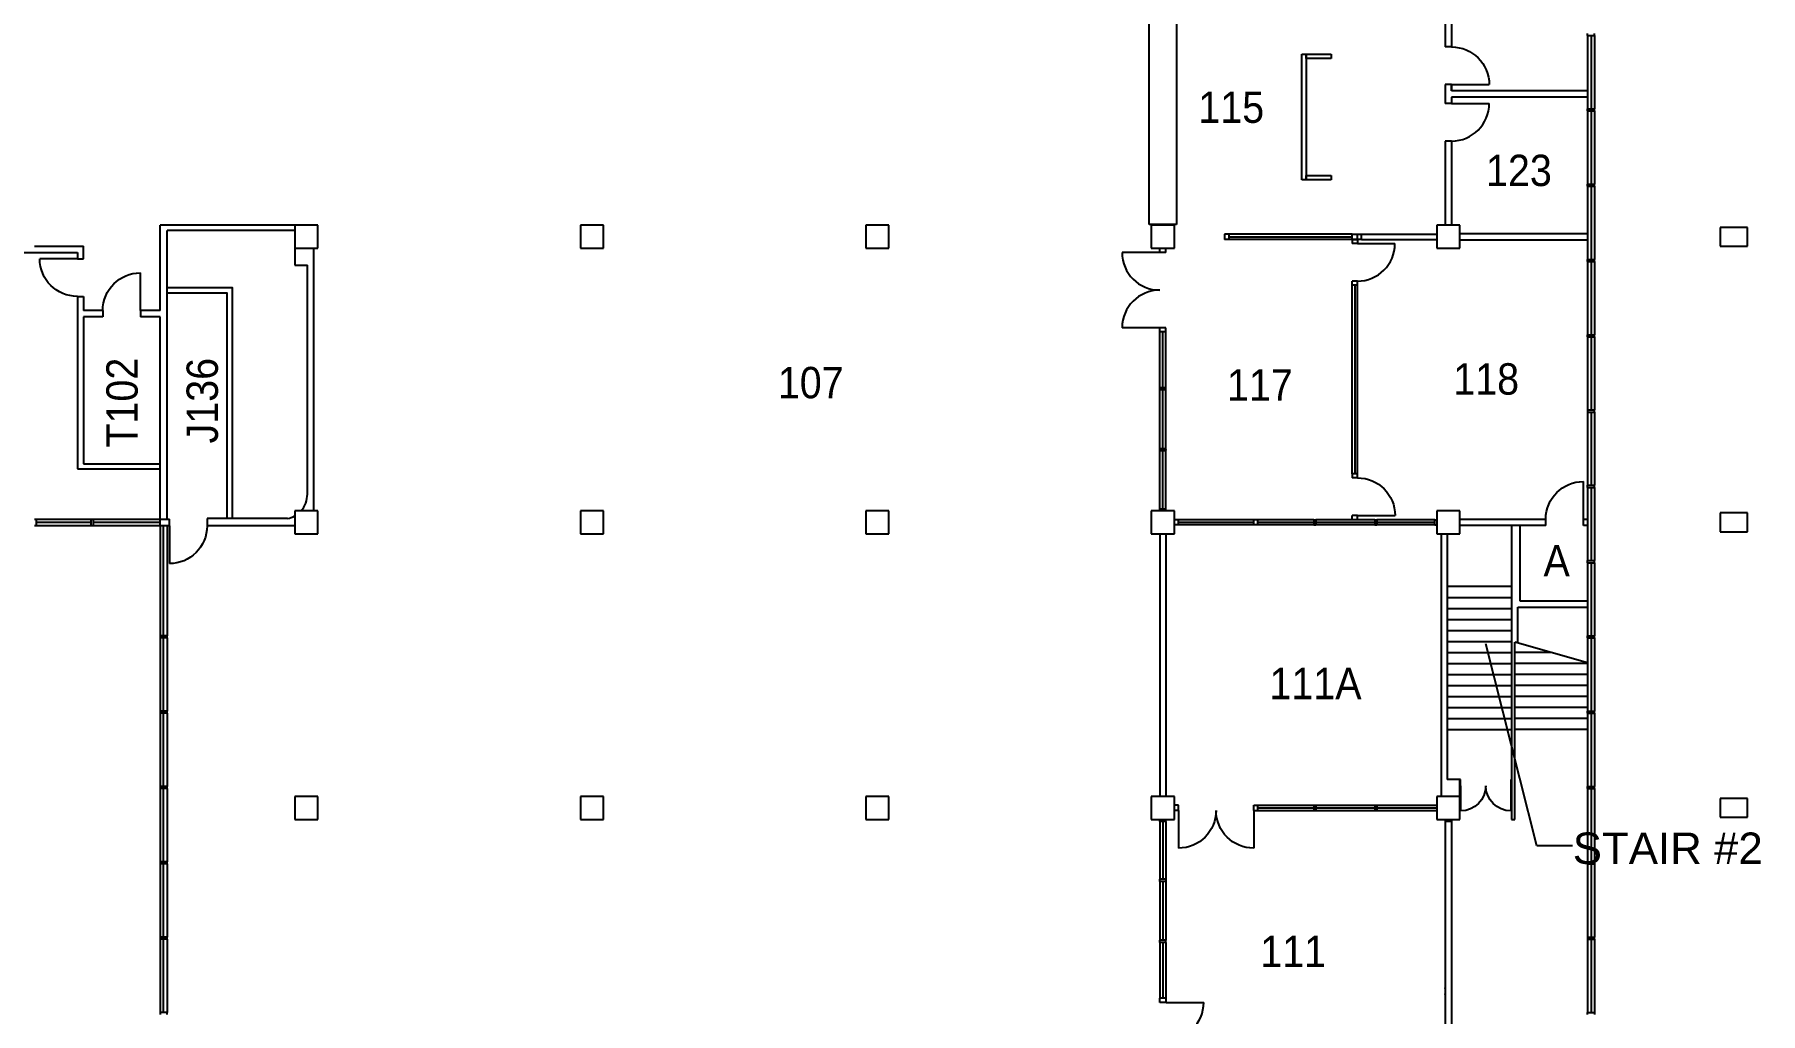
# Model space of a CAD drawing. Header units: inches. Extents: x 12 to 4361, y 16 to 3418.
# Drawn here: x 2710 to 4361, y 1636 to 2572 of the extents above; entities that cross this region are included whole.
import ezdxf
from ezdxf.enums import TextEntityAlignment as Align

# ---------------------------------------------------------------- set-up
doc = ezdxf.new("R2010")
doc.units = ezdxf.units.IN
doc.header["$MEASUREMENT"] = 0
for name, color, linetype in [('A-DOOR', 4, 'Continuous'), ('A-FLOOR-TEXT', 7, 'Continuous'), ('A-FLOR-FURN', 3, 'Continuous'), ('A-FLOR-HRAL', 4, 'Continuous'), ('A-FLOR-STRS', 4, 'Continuous'), ('A-GLAZ', 3, 'Continuous'), ('A-WALL', 5, 'Continuous'), ('A-WALL-JAMB', 6, 'Continuous'), ('S-COLS', 6, 'Continuous')]:
    doc.layers.add(name, color=color, linetype=linetype)
doc.styles.get("Standard").update_dxf_attribs({"font": 'arial.ttf'})

# ---------------------------------------------------------------- blocks, each defined once
blk = doc.blocks.new('1')
at = {"layer": 'A-DOOR'}
blk.add_line((475.8, 2912.9), (475.8, 2948.9), dxfattribs=at)
blk.add_arc((475.8, 2912.9), 36, 0, 90, dxfattribs=at)
blk = doc.blocks.new('2')
at = {"layer": 'A-DOOR'}
for p, q in [((475.8, 3018.1), (475.8, 3054.1)), ((547.8, 3018.1), (547.8, 3054.1))]:
    blk.add_line(p, q, dxfattribs=at)
for centre, start, end in [((475.8, 3018.1), 0, 90), ((547.8, 3018.1), 90, 180)]:
    blk.add_arc(centre, 36, start, end, dxfattribs=at)

msp = doc.modelspace()

# ---------------------------------------------------------------- linework, layer by layer
at = {"layer": 'A-DOOR'}
msp.add_line((3975, 2372.6), (4011, 2372.6), dxfattribs=at)
msp.add_arc((3975, 2372.6), 36, 270, 360, dxfattribs=at)
at = {"layer": 'A-FLOOR-TEXT'}
for p, q in [((4146.5, 1796.6), (4097.9, 1989.7)), ((4180.6, 1796.6), (4146.5, 1796.6))]:
    msp.add_line(p, q, dxfattribs=at)
at = {"layer": 'A-FLOR-FURN'}
for p, q in [((3776, 2390.8), (3776, 2640.8)), ((3802, 2640.8), (3802, 2390.8)), ((3922, 2433.5), (3922, 2553.5)), ((3922, 2553.5), (3926, 2553.5)), ((3926, 2553.5), (3926, 2433.5)), ((3926, 2549.5), (3926, 2553.5)), ((3926, 2553.5), (3950, 2553.5)), ((3950, 2549.5), (3926, 2549.5)), ((3950, 2553.5), (3950, 2549.5)), ((3926, 2433.5), (3922, 2433.5)), ((3926, 2433.5), (3926, 2437.5)), ((3926, 2437.5), (3950, 2437.5)), ((3950, 2433.5), (3926, 2433.5)), ((3950, 2437.5), (3950, 2433.5)), ((3802, 2390.8), (3776, 2390.8))]:
    msp.add_line(p, q, dxfattribs=at)
at = {"layer": 'A-FLOR-HRAL'}
for p, q in [((4195.2, 1779.4), (4195.2, 1781.4)), ((4201.9, 1781.4), (4201.9, 1779.4))]:
    msp.add_line(p, q, dxfattribs=at)
at = {"layer": 'A-FLOR-STRS'}
for p, q in [((4061, 2045), (4122.5, 2045)), ((4061, 2034), (4122.5, 2034)), ((4061, 2034), (4122.5, 2034)), ((4061, 2023.5), (4122.5, 2023.5)), ((4061, 2023.5), (4122.5, 2023.5)), ((4061, 2013), (4122.5, 2013)), ((4061, 2013), (4122.5, 2013)), ((4061, 2002.5), (4122.5, 2002.5)), ((4061, 2002.5), (4122.5, 2002.5)), ((4061, 1992), (4122.5, 1992)), ((4061, 1992), (4122.5, 1992)), ((4061, 1981.5), (4122.5, 1981.5)), ((4061, 1981.5), (4122.5, 1981.5)), ((4195.2, 1971.8), (4125.5, 1991.4)), ((4160.4, 1981.5), (4125.5, 1981.5)), ((4061, 1971), (4122.5, 1971)), ((4061, 1971), (4122.5, 1971)), ((4195.2, 1971), (4125.5, 1971)), ((4061, 1960.5), (4122.5, 1960.5)), ((4061, 1960.5), (4122.5, 1960.5)), ((4061, 1950), (4122.5, 1950)), ((4061, 1950), (4122.5, 1950)), ((4195.2, 1960.5), (4125.5, 1960.5)), ((4195.2, 1950), (4125.5, 1950)), ((4061, 1939.5), (4122.5, 1939.5)), ((4061, 1939.5), (4122.5, 1939.5)), ((4195.2, 1939.5), (4125.5, 1939.5)), ((4061, 1929), (4122.5, 1929)), ((4061, 1929), (4122.5, 1929)), ((4061, 1918.5), (4122.5, 1918.5)), ((4061, 1918.5), (4122.5, 1918.5)), ((4195.2, 1929), (4125.5, 1929)), ((4195.2, 1918.5), (4125.5, 1918.5)), ((4061, 1908), (4122.5, 1908)), ((4061, 1908), (4122.5, 1908)), ((4195.2, 1908), (4125.5, 1908))]:
    msp.add_line(p, q, dxfattribs=at)
at = {"layer": 'A-GLAZ'}
for p, q in [((4195.2, 2571.4), (4195.2, 2501.4)), ((4195.2, 2571.4), (4195.2, 2501.4)), ((4198.5, 2571.4), (4198.5, 2501.4)), ((4198.5, 2571.4), (4198.5, 2501.4)), ((4201.9, 2571.4), (4201.9, 2501.4)), ((4201.9, 2571.4), (4201.9, 2501.4)), ((4195.2, 2499.4), (4195.2, 2429.4)), ((4195.2, 2499.4), (4195.2, 2429.4)), ((4198.5, 2499.4), (4198.5, 2429.4)), ((4198.5, 2499.4), (4198.5, 2429.4)), ((4201.9, 2499.4), (4201.9, 2429.4)), ((4201.9, 2499.4), (4201.9, 2429.4)), ((4195.2, 2427.4), (4195.2, 2357.4)), ((4195.2, 2427.4), (4195.2, 2357.4)), ((4198.5, 2427.4), (4198.5, 2357.4)), ((4198.5, 2427.4), (4198.5, 2357.4)), ((4201.9, 2427.4), (4201.9, 2357.4)), ((4201.9, 2427.4), (4201.9, 2357.4)), ((3970, 2381.5), (3852, 2381.5)), ((3852, 2379), (3970, 2379)), ((3970, 2376.5), (3852, 2376.5)), ((4195.2, 2355.4), (4195.2, 2285.4)), ((4195.2, 2355.4), (4195.2, 2285.4)), ((4198.5, 2355.4), (4198.5, 2285.4)), ((4198.5, 2355.4), (4198.5, 2285.4)), ((4201.9, 2355.4), (4201.9, 2285.4)), ((4201.9, 2355.4), (4201.9, 2285.4)), ((3970, 2152.5), (3970, 2332.8)), ((3972.5, 2332.8), (3972.5, 2152.5)), ((3975, 2152.5), (3975, 2332.8)), ((3786, 2234.7), (3786, 2288)), ((3789, 2234.7), (3789, 2288)), ((3792, 2234.7), (3792, 2288)), ((4195.2, 2283.4), (4195.2, 2213.4)), ((4195.2, 2283.4), (4195.2, 2213.4)), ((4198.5, 2283.4), (4198.5, 2213.4)), ((4198.5, 2283.4), (4198.5, 2213.4)), ((4201.9, 2283.4), (4201.9, 2213.4)), ((4201.9, 2283.4), (4201.9, 2213.4)), ((3786, 2176.4), (3786, 2232.7)), ((3789, 2176.4), (3789, 2232.7)), ((3792, 2176.4), (3792, 2232.7)), ((4195.2, 2211.4), (4195.2, 2141.4)), ((4195.2, 2211.4), (4195.2, 2141.4)), ((4198.5, 2211.4), (4198.5, 2141.4)), ((4198.5, 2211.4), (4198.5, 2141.4)), ((4201.9, 2211.4), (4201.9, 2141.4)), ((4201.9, 2211.4), (4201.9, 2141.4)), ((3786, 2119), (3786, 2174.4)), ((3789, 2119), (3789, 2174.4)), ((3792, 2119), (3792, 2174.4)), ((4195.2, 2139.4), (4195.2, 2069.4)), ((4195.2, 2139.4), (4195.2, 2069.4)), ((4198.5, 2139.4), (4198.5, 2069.4)), ((4198.5, 2139.4), (4198.5, 2069.4)), ((4201.9, 2139.4), (4201.9, 2069.4)), ((4201.9, 2139.4), (4201.9, 2069.4)), ((2712, 2109), (2764.3, 2109)), ((2712, 2106), (2764.3, 2106)), ((2712, 2106), (2764.3, 2106)), ((2712, 2106), (2764.3, 2106)), ((2712, 2106), (2764.3, 2106)), ((2712, 2103), (2764.3, 2103)), ((2766.3, 2109), (2830.2, 2109)), ((2766.3, 2106), (2830.2, 2106)), ((2766.3, 2106), (2830.2, 2106)), ((2766.3, 2103), (2830.2, 2103)), ((2830.2, 2103), (2830.2, 1997.4)), ((2833.5, 1997.4), (2833.5, 2103)), ((2836.9, 2103), (2836.9, 1997.4)), ((3875.9, 2108.5), (3803.9, 2108.5)), ((3803.9, 2106), (3875.9, 2106)), ((3875.9, 2103.5), (3803.9, 2103.5)), ((3933.3, 2108.5), (3879.9, 2108.5)), ((3879.9, 2106), (3933.3, 2106)), ((3933.3, 2103.5), (3879.9, 2103.5)), ((3991.7, 2108.5), (3935.3, 2108.5)), ((3935.3, 2106), (3991.7, 2106)), ((3991.7, 2103.5), (3935.3, 2103.5)), ((4049, 2108.5), (3993.7, 2108.5)), ((3993.7, 2106), (4049, 2106)), ((4049, 2103.5), (3993.7, 2103.5)), ((4195.2, 2067.4), (4195.2, 1997.4)), ((4195.2, 2067.4), (4195.2, 1997.4)), ((4198.5, 2067.4), (4198.5, 1997.4)), ((4198.5, 2067.4), (4198.5, 1997.4)), ((4201.9, 2067.4), (4201.9, 1997.4)), ((4201.9, 2067.4), (4201.9, 1997.4)), ((2830.2, 1995.4), (2830.2, 1925.4)), ((2833.5, 1925.4), (2833.5, 1995.4)), ((2836.9, 1995.4), (2836.9, 1925.4)), ((4195.2, 1995.4), (4195.2, 1925.4)), ((4195.2, 1995.4), (4195.2, 1925.4)), ((4198.5, 1995.4), (4198.5, 1925.4)), ((4198.5, 1995.4), (4198.5, 1925.4)), ((4201.9, 1995.4), (4201.9, 1925.4)), ((4201.9, 1995.4), (4201.9, 1925.4)), ((2830.2, 1923.4), (2830.2, 1853.4)), ((2833.5, 1853.4), (2833.5, 1923.4)), ((2836.9, 1923.4), (2836.9, 1853.4)), ((4195.2, 1923.4), (4195.2, 1853.4)), ((4195.2, 1923.4), (4195.2, 1853.4)), ((4198.5, 1923.4), (4198.5, 1853.4)), ((4198.5, 1923.4), (4198.5, 1853.4)), ((4201.9, 1923.4), (4201.9, 1853.4)), ((4201.9, 1923.4), (4201.9, 1853.4)), ((2830.2, 1851.4), (2830.2, 1781.4)), ((2833.5, 1781.4), (2833.5, 1851.4)), ((2836.9, 1851.4), (2836.9, 1781.4)), ((4195.2, 1851.4), (4195.2, 1781.4)), ((4195.2, 1851.4), (4195.2, 1781.4)), ((4198.5, 1851.4), (4198.5, 1781.4)), ((4198.5, 1851.4), (4198.5, 1781.4)), ((4201.9, 1851.4), (4201.9, 1781.4)), ((4201.9, 1851.4), (4201.9, 1781.4)), ((3879.9, 1835.5), (3933.3, 1835.5)), ((3879.9, 1833), (3933.3, 1833)), ((3935.3, 1835.5), (3991.7, 1835.5)), ((3935.3, 1833), (3991.7, 1833)), ((3993.7, 1835.5), (4051, 1835.5)), ((3993.7, 1833), (4051, 1833)), ((3786, 1820), (3786, 1764.7)), ((3789, 1820), (3789, 1764.7)), ((3792, 1820), (3792, 1764.7)), ((3879.9, 1830.5), (3933.3, 1830.5)), ((3935.3, 1830.5), (3991.7, 1830.5)), ((3993.7, 1830.5), (4051, 1830.5)), ((2830.2, 1779.4), (2830.2, 1709.4)), ((2833.5, 1709.4), (2833.5, 1779.4)), ((2836.9, 1779.4), (2836.9, 1709.4)), ((4195.2, 1779.4), (4195.2, 1709.4)), ((4195.2, 1779.4), (4195.2, 1709.4)), ((4198.5, 1779.4), (4198.5, 1709.4)), ((4198.5, 1779.4), (4198.5, 1709.4)), ((4201.9, 1779.4), (4201.9, 1709.4)), ((4201.9, 1779.4), (4201.9, 1709.4)), ((3786, 1762.7), (3786, 1706.4)), ((3789, 1762.7), (3789, 1706.4)), ((3792, 1762.7), (3792, 1706.4)), ((2830.2, 1707.4), (2830.2, 1637.4)), ((2833.5, 1637.4), (2833.5, 1707.4)), ((2836.9, 1707.4), (2836.9, 1637.4)), ((3786, 1704.4), (3786, 1651)), ((3789, 1704.4), (3789, 1651)), ((3792, 1704.4), (3792, 1651)), ((4195.2, 1707.4), (4195.2, 1637.4)), ((4195.2, 1707.4), (4195.2, 1637.4)), ((4198.5, 1707.4), (4198.5, 1637.4)), ((4198.5, 1707.4), (4198.5, 1637.4)), ((4201.9, 1707.4), (4201.9, 1637.4)), ((4201.9, 1707.4), (4201.9, 1637.4))]:
    msp.add_line(p, q, dxfattribs=at)
at = {"layer": 'A-WALL'}
for p, q in [((4059, 2641), (4059, 2560.5)), ((4065, 2641), (4065, 2560.5)), ((4065, 2560.5), (4059, 2560.5)), ((4059, 2524.5), (4059, 2506.5)), ((4065, 2524.5), (4059, 2524.5)), ((4065, 2524.5), (4065, 2518.5)), ((4065, 2518.5), (4065, 2524.5)), ((4195.2, 2518.5), (4065, 2518.5)), ((4065, 2512.5), (4065, 2506.5)), ((4195.2, 2512.5), (4065, 2512.5)), ((4065, 2506.5), (4059, 2506.5)), ((4059, 2470.5), (4059, 2390)), ((4065, 2470.5), (4059, 2470.5)), ((4065, 2470.5), (4065, 2390)), ((2959, 2390), (2830.2, 2390)), ((2830.2, 2308.5), (2830.2, 2390)), ((2959, 2385.1), (2836.9, 2385.1)), ((2836.9, 2109), (2836.9, 2385.1)), ((3979, 2381.5), (4051, 2381.5)), ((4073, 2382), (4195.2, 2382)), ((2661, 2364), (2751, 2364)), ((2710, 2370), (2757, 2370)), ((2751, 2364), (2751, 2358)), ((2757, 2358), (2757, 2370)), ((2959, 2368), (2959, 2352)), ((2977, 2117), (2977, 2368)), ((3979, 2376.5), (4051, 2376.5)), ((4073, 2376), (4195.2, 2376)), ((2751, 2358), (2757, 2358)), ((2959, 2352), (2971, 2352)), ((2971, 2133), (2971, 2352)), ((2751, 2322), (2751, 2157)), ((2751, 2322), (2757, 2322)), ((2757, 2322), (2757, 2308.5)), ((2775.3, 2308.5), (2757, 2308.5)), ((2757, 2302.5), (2757, 2162)), ((2775.3, 2302.5), (2757, 2302.5)), ((2775.3, 2308.5), (2775.3, 2302.5)), ((2830.2, 2308.5), (2811.3, 2308.5)), ((2811.3, 2308.5), (2811.3, 2302.5)), ((2830.2, 2302.5), (2811.3, 2302.5)), ((2830.2, 2109), (2830.2, 2302.5)), ((2751, 2157), (2830.2, 2157)), ((2757, 2162), (2830.2, 2162)), ((2951.9, 2109.5), (2875, 2109.5)), ((2875, 2109.5), (2875, 2102.5)), ((2959, 2102.5), (2875, 2102.5)), ((4073, 2109), (4155.2, 2109)), ((4155.2, 2103), (4073, 2103)), ((4137, 2103), (4073, 2103)), ((4122.5, 2103), (4122.5, 1822)), ((4130.5, 2103), (4130.5, 2031)), ((4155.2, 2103), (4155.2, 2109)), ((4191.2, 2109), (4195.2, 2109)), ((4191.2, 2103), (4191.2, 2109)), ((4195.2, 2103), (4191.2, 2103)), ((3786, 2095), (3786, 1844)), ((3792, 2095), (3792, 1844)), ((4055, 2095), (4055, 1844)), ((4055, 2095), (4055, 1844)), ((4061, 2095), (4061, 1860)), ((4061, 2095), (4061, 1860)), ((4130.5, 2031), (4195.2, 2031)), ((4128.5, 1990.5), (4128.5, 2025)), ((4128.5, 2025), (4195.2, 2025)), ((4125.5, 1822), (4125.5, 1991.4)), ((4073, 1860), (4061, 1860)), ((4073.8, 1860), (4061, 1860)), ((4073, 1844), (4073, 1860)), ((4073, 1844), (4073, 1854)), ((4059, 1822), (4059, 1660.5)), ((4065, 1820), (4059, 1820)), ((4065, 1822), (4065, 1660.5)), ((4122.5, 1822), (4125.5, 1822)), ((4059, 1660.5), (4059, 1571)), ((4065, 1660.5), (4065, 1571))]:
    msp.add_line(p, q, dxfattribs=at)
for points in [[(2836.9, 2330.5), (2898.9, 2330.5), (2898.9, 2109.5)], [(2836.9, 2325.5), (2893.9, 2325.5), (2893.9, 2109.5)]]:
    msp.add_lwpolyline(points, dxfattribs=at)
for start, end in [(318.1897, 0), (281.7159, 300)]:
    msp.add_arc((2947, 2133), 24, start, end, dxfattribs=at)
for p in [(4059, 1660.5), (4059, 1654.7)]:
    msp.add_point(p, dxfattribs=at)
at = {"layer": 'A-WALL-JAMB'}
for p, q in [((4195.2, 2571.4), (4195.2, 2573.4)), ((4195.2, 2571.4), (4201.9, 2571.4)), ((4195.2, 2571.4), (4201.9, 2571.4)), ((4201.9, 2571.4), (4201.9, 2573.4)), ((4195.2, 2501.4), (4201.9, 2501.4)), ((4195.2, 2501.4), (4201.9, 2501.4)), ((4195.2, 2499.4), (4195.2, 2501.4)), ((4195.2, 2499.4), (4201.9, 2499.4)), ((4195.2, 2499.4), (4201.9, 2499.4)), ((4201.9, 2499.4), (4201.9, 2501.4)), ((4195.2, 2429.4), (4201.9, 2429.4)), ((4195.2, 2429.4), (4201.9, 2429.4)), ((4195.2, 2427.4), (4195.2, 2429.4)), ((4195.2, 2427.4), (4201.9, 2427.4)), ((4195.2, 2427.4), (4201.9, 2427.4)), ((4201.9, 2427.4), (4201.9, 2429.4)), ((3848, 2381.5), (3848, 2376.5)), ((3852, 2381.5), (3848, 2381.5)), ((3852, 2381.5), (3852, 2376.5)), ((3970, 2376.5), (3970, 2381.5)), ((3970, 2381.5), (3975, 2381.5)), ((3975, 2376.5), (3975, 2381.5)), ((3975, 2381.5), (3979, 2381.5)), ((3979, 2376.5), (3979, 2381.5)), ((3786, 2364), (3786, 2368)), ((3792, 2364), (3786, 2364)), ((3792, 2364), (3792, 2368)), ((3852, 2376.5), (3848, 2376.5)), ((3970, 2376.6), (3970, 2372.6)), ((3970, 2376.5), (3975, 2376.5)), ((3975, 2376.5), (3970, 2376.5)), ((3975, 2372.6), (3970, 2372.6)), ((3975, 2376.6), (3975, 2372.6)), ((3979, 2376.5), (3975, 2376.5)), ((4195.2, 2357.4), (4201.9, 2357.4)), ((4195.2, 2357.4), (4201.9, 2357.4)), ((4195.2, 2355.4), (4195.2, 2357.4)), ((4195.2, 2355.4), (4201.9, 2355.4)), ((4195.2, 2355.4), (4201.9, 2355.4)), ((4201.9, 2355.4), (4201.9, 2357.4)), ((3975, 2336.6), (3970, 2336.6)), ((3970, 2332.6), (3970, 2336.6)), ((3975, 2332.8), (3970, 2332.8)), ((3975, 2332.6), (3975, 2336.6)), ((3792, 2292), (3786, 2292)), ((3786, 2288), (3786, 2292)), ((3792, 2288), (3786, 2288)), ((3792, 2288), (3792, 2292)), ((4195.2, 2285.4), (4201.9, 2285.4)), ((4195.2, 2285.4), (4201.9, 2285.4)), ((4195.2, 2283.4), (4195.2, 2285.4)), ((4195.2, 2283.4), (4201.9, 2283.4)), ((4195.2, 2283.4), (4201.9, 2283.4)), ((4201.9, 2283.4), (4201.9, 2285.4)), ((3792, 2234.7), (3786, 2234.7)), ((3786, 2232.7), (3786, 2234.7)), ((3792, 2232.7), (3786, 2232.7)), ((3792, 2232.7), (3792, 2234.7)), ((4195.2, 2213.4), (4201.9, 2213.4)), ((4195.2, 2213.4), (4201.9, 2213.4)), ((4195.2, 2213.4), (4195.2, 2211.4)), ((4201.9, 2211.4), (4201.9, 2213.4)), ((4195.2, 2211.4), (4201.9, 2211.4)), ((4195.2, 2211.4), (4201.9, 2211.4)), ((3792, 2176.4), (3786, 2176.4)), ((3786, 2174.4), (3786, 2176.4)), ((3792, 2174.4), (3786, 2174.4)), ((3792, 2174.4), (3792, 2176.4)), ((3975, 2152.5), (3970, 2152.5)), ((3970, 2152.5), (3970, 2148.5)), ((3975, 2148.5), (3970, 2148.5)), ((3975, 2148.5), (3975, 2152.5)), ((4195.2, 2141.4), (4201.9, 2141.4)), ((4195.2, 2141.4), (4201.9, 2141.4)), ((4195.2, 2139.4), (4195.2, 2141.4)), ((4195.2, 2139.4), (4201.9, 2139.4)), ((4195.2, 2139.4), (4201.9, 2139.4)), ((4201.9, 2139.4), (4201.9, 2141.4)), ((3786, 2119), (3792, 2119)), ((3786, 2117), (3786, 2119)), ((3792, 2117), (3792, 2119)), ((2710, 2109), (2712, 2109)), ((2710, 2109), (2712, 2109)), ((2710, 2103), (2712, 2103)), ((2712, 2103), (2712, 2109)), ((2712, 2103), (2712, 2109)), ((2712, 2103), (2712, 2109)), ((2712, 2103), (2712, 2109)), ((2712, 2103), (2712, 2109)), ((2712, 2103), (2712, 2109)), ((2764.3, 2103), (2764.3, 2109)), ((2764.3, 2103), (2764.3, 2109)), ((2764.3, 2109), (2766.3, 2109)), ((2764.3, 2103), (2766.3, 2103)), ((2766.3, 2103), (2766.3, 2109)), ((2766.3, 2103), (2766.3, 2109)), ((2830.2, 2103), (2830.2, 2109)), ((2830.2, 2103), (2830.2, 2109)), ((2830.2, 2109), (2839, 2109)), ((2830.2, 2103), (2839, 2103)), ((2839, 2103), (2839, 2109)), ((3803.9, 2108.5), (3800, 2108.5)), ((3803.9, 2103.5), (3800, 2103.5)), ((3803.9, 2103.5), (3803.9, 2108.5)), ((3875.9, 2103.5), (3875.9, 2108.5)), ((3879.9, 2108.5), (3875.9, 2108.5)), ((3879.9, 2103.5), (3875.9, 2103.5)), ((3879.9, 2103.5), (3879.9, 2108.5)), ((3933.3, 2108.5), (3933.3, 2103.5)), ((3933.3, 2108.5), (3935.3, 2108.5)), ((3933.3, 2103.5), (3935.3, 2103.5)), ((3935.3, 2108.5), (3935.3, 2103.5)), ((3970, 2108.5), (3970, 2112.5)), ((3975, 2112.5), (3970, 2112.5)), ((3975, 2108.5), (3975, 2112.5)), ((3991.7, 2108.5), (3991.7, 2103.5)), ((3991.7, 2108.5), (3993.7, 2108.5)), ((3991.7, 2103.5), (3993.7, 2103.5)), ((3993.7, 2108.5), (3993.7, 2103.5)), ((4049, 2103.5), (4049, 2108.5)), ((4049, 2108.5), (4051, 2108.5)), ((4049, 2103.5), (4051, 2103.5)), ((4195.2, 2069.4), (4201.9, 2069.4)), ((4195.2, 2069.4), (4201.9, 2069.4)), ((4195.2, 2067.4), (4195.2, 2069.4)), ((4195.2, 2067.4), (4201.9, 2067.4)), ((4195.2, 2067.4), (4201.9, 2067.4)), ((4201.9, 2067.4), (4201.9, 2069.4)), ((2836.9, 1997.4), (2830.2, 1997.4)), ((2836.9, 1997.4), (2830.2, 1997.4)), ((2836.9, 1997.4), (2830.2, 1997.4)), ((2830.2, 1997.4), (2830.2, 1995.4)), ((2836.9, 1995.4), (2836.9, 1997.4)), ((4195.2, 1997.4), (4201.9, 1997.4)), ((4195.2, 1997.4), (4201.9, 1997.4)), ((4195.2, 1995.4), (4195.2, 1997.4)), ((4201.9, 1995.4), (4201.9, 1997.4)), ((2836.9, 1995.4), (2830.2, 1995.4)), ((2836.9, 1995.4), (2830.2, 1995.4)), ((2836.9, 1995.4), (2830.2, 1995.4)), ((4195.2, 1995.4), (4201.9, 1995.4)), ((4195.2, 1995.4), (4201.9, 1995.4)), ((2836.9, 1925.4), (2830.2, 1925.4)), ((2836.9, 1925.4), (2830.2, 1925.4)), ((2836.9, 1925.4), (2830.2, 1925.4)), ((2830.2, 1925.4), (2830.2, 1923.4)), ((2836.9, 1923.4), (2830.2, 1923.4)), ((2836.9, 1923.4), (2836.9, 1925.4)), ((4195.2, 1925.4), (4201.9, 1925.4)), ((4195.2, 1925.4), (4201.9, 1925.4)), ((4195.2, 1923.4), (4195.2, 1925.4)), ((4195.2, 1923.4), (4201.9, 1923.4)), ((4195.2, 1923.4), (4201.9, 1923.4)), ((4201.9, 1923.4), (4201.9, 1925.4)), ((2836.9, 1853.4), (2830.2, 1853.4)), ((2830.2, 1853.4), (2830.2, 1851.4)), ((2836.9, 1851.4), (2830.2, 1851.4)), ((2836.9, 1851.4), (2836.9, 1853.4)), ((4073.8, 1860), (4073, 1860)), ((4073, 1860), (4073, 1854)), ((4073, 1854), (4073.8, 1854)), ((4073.8, 1854), (4073.8, 1860)), ((4122.5, 1860), (4121.8, 1860)), ((4121.8, 1860), (4121.8, 1854)), ((4121.8, 1854), (4122.5, 1854)), ((4122.5, 1854), (4122.5, 1860)), ((4195.2, 1853.4), (4201.9, 1853.4)), ((4195.2, 1853.4), (4201.9, 1853.4)), ((4195.2, 1851.4), (4195.2, 1853.4)), ((4195.2, 1851.4), (4201.9, 1851.4)), ((4195.2, 1851.4), (4201.9, 1851.4)), ((4201.9, 1851.4), (4201.9, 1853.4)), ((3803.9, 1835.5), (3800, 1835.5)), ((3803.9, 1830.5), (3803.9, 1835.5)), ((3875.9, 1830.5), (3875.9, 1835.5)), ((3875.9, 1835.5), (3879.9, 1835.5)), ((3879.9, 1830.5), (3879.9, 1835.5)), ((3933.3, 1835.5), (3933.3, 1830.5)), ((3933.3, 1835.5), (3935.3, 1835.5)), ((3935.3, 1835.5), (3935.3, 1830.5)), ((3991.7, 1835.5), (3991.7, 1830.5)), ((3991.7, 1835.5), (3993.7, 1835.5)), ((3993.7, 1835.5), (3993.7, 1830.5)), ((3786, 1820), (3786, 1822)), ((3792, 1820), (3786, 1820)), ((3792, 1820), (3792, 1822)), ((3803.9, 1830.5), (3800, 1830.5)), ((3803.9, 1830.5), (3800, 1830.5)), ((3875.9, 1830.5), (3879.9, 1830.5)), ((3933.3, 1830.5), (3935.3, 1830.5)), ((3991.7, 1830.5), (3993.7, 1830.5)), ((2836.9, 1781.4), (2830.2, 1781.4)), ((2830.2, 1781.4), (2830.2, 1779.4)), ((2836.9, 1779.4), (2830.2, 1779.4)), ((2836.9, 1779.4), (2836.9, 1781.4)), ((4195.2, 1781.4), (4201.9, 1781.4)), ((4195.2, 1781.4), (4201.9, 1781.4)), ((4195.2, 1779.4), (4201.9, 1779.4)), ((4195.2, 1779.4), (4201.9, 1779.4)), ((3792, 1764.7), (3786, 1764.7)), ((3786, 1762.7), (3786, 1764.7)), ((3792, 1762.7), (3786, 1762.7)), ((3792, 1764.7), (3792, 1762.7)), ((2836.9, 1709.4), (2830.2, 1709.4)), ((2830.2, 1709.4), (2830.2, 1707.4)), ((2836.9, 1707.4), (2830.2, 1707.4)), ((2836.9, 1707.4), (2836.9, 1709.4)), ((3792, 1706.4), (3786, 1706.4)), ((3786, 1704.4), (3786, 1706.4)), ((3792, 1704.4), (3786, 1704.4)), ((3792, 1704.4), (3792, 1706.4)), ((4195.2, 1709.4), (4201.9, 1709.4)), ((4195.2, 1709.4), (4201.9, 1709.4)), ((4195.2, 1709.4), (4195.2, 1707.4)), ((4195.2, 1707.4), (4201.9, 1707.4)), ((4195.2, 1707.4), (4201.9, 1707.4)), ((4201.9, 1707.4), (4201.9, 1709.4)), ((3792, 1651), (3786, 1651)), ((3786, 1647), (3786, 1651)), ((3792, 1651), (3792, 1647)), ((2836.9, 1637.4), (2830.2, 1637.4)), ((2830.2, 1637.4), (2830.2, 1635.4)), ((2836.9, 1635.4), (2836.9, 1637.4)), ((3792, 1647), (3786, 1647)), ((4195.2, 1637.4), (4201.9, 1637.4)), ((4195.2, 1637.4), (4201.9, 1637.4)), ((4195.2, 1635.4), (4195.2, 1637.4)), ((4201.9, 1637.4), (4201.9, 1635.4))]:
    msp.add_line(p, q, dxfattribs=at)
msp.add_point((3792, 2175.4), dxfattribs=at)
at = {"layer": 'S-COLS'}
for p, q in [((2959, 2390), (2959, 2368)), ((2981, 2390), (2959, 2390)), ((2981, 2368), (2981, 2390)), ((3232, 2390), (3232, 2368)), ((3254, 2390), (3232, 2390)), ((3232, 2390), (3232, 2368)), ((3254, 2390), (3232, 2390)), ((3254, 2368), (3254, 2390)), ((3254, 2368), (3254, 2390)), ((3505, 2390), (3505, 2368)), ((3527, 2390), (3505, 2390)), ((3527, 2368), (3527, 2390)), ((3778, 2390), (3778, 2368)), ((3800, 2390), (3778, 2390)), ((3800, 2368), (3800, 2390)), ((4051, 2390), (4051, 2368)), ((4073, 2390), (4051, 2390)), ((4051, 2390), (4051, 2368)), ((4073, 2390), (4051, 2390)), ((4073, 2368), (4073, 2390)), ((4073, 2368), (4073, 2390)), ((4322, 2388), (4322, 2370)), ((4348, 2388), (4322, 2388)), ((4348, 2370), (4348, 2388)), ((2959, 2368), (2981, 2368)), ((3232, 2368), (3254, 2368)), ((3232, 2368), (3254, 2368)), ((3505, 2368), (3527, 2368)), ((3778, 2368), (3800, 2368)), ((4051, 2368), (4073, 2368)), ((4051, 2368), (4073, 2368)), ((4322, 2370), (4348, 2370)), ((2959, 2117), (2959, 2095)), ((2981, 2117), (2959, 2117)), ((2981, 2095), (2981, 2117)), ((3232, 2117), (3232, 2095)), ((3254, 2117), (3232, 2117)), ((3254, 2095), (3254, 2117)), ((3505, 2117), (3505, 2095)), ((3527, 2117), (3505, 2117)), ((3527, 2095), (3527, 2117)), ((3778, 2117), (3778, 2095)), ((3800, 2117), (3778, 2117)), ((3800, 2095), (3800, 2117)), ((4051, 2117), (4051, 2095)), ((4073, 2117), (4051, 2117)), ((4051, 2117), (4051, 2095)), ((4073, 2117), (4051, 2117)), ((4073, 2095), (4073, 2117)), ((4073, 2095), (4073, 2117)), ((4322, 2115), (4322, 2097)), ((4348, 2115), (4322, 2115)), ((4348, 2097), (4348, 2115)), ((4322, 2097), (4348, 2097)), ((2959, 2095), (2981, 2095)), ((3232, 2095), (3254, 2095)), ((3505, 2095), (3527, 2095)), ((3778, 2095), (3800, 2095)), ((4051, 2095), (4073, 2095)), ((4051, 2095), (4073, 2095)), ((2959, 1844), (2959, 1822)), ((2981, 1844), (2959, 1844)), ((2959, 1844), (2959, 1822)), ((2981, 1844), (2959, 1844)), ((2981, 1822), (2981, 1844)), ((2981, 1822), (2981, 1844)), ((3232, 1844), (3232, 1822)), ((3254, 1844), (3232, 1844)), ((3254, 1822), (3254, 1844)), ((3505, 1844), (3505, 1822)), ((3527, 1844), (3505, 1844)), ((3527, 1822), (3527, 1844)), ((3778, 1844), (3778, 1822)), ((3800, 1844), (3778, 1844)), ((3778, 1844), (3778, 1822)), ((3800, 1844), (3778, 1844)), ((3800, 1822), (3800, 1844)), ((3800, 1822), (3800, 1844)), ((4051, 1844), (4051, 1822)), ((4073, 1844), (4051, 1844)), ((4051, 1844), (4051, 1822)), ((4073, 1844), (4051, 1844)), ((4073, 1822), (4073, 1844)), ((4073, 1822), (4073, 1844)), ((4322, 1842), (4322, 1824)), ((4348, 1842), (4322, 1842)), ((4348, 1824), (4348, 1842)), ((2959, 1822), (2981, 1822)), ((2959, 1822), (2981, 1822)), ((3232, 1822), (3254, 1822)), ((3505, 1822), (3527, 1822)), ((3778, 1822), (3800, 1822)), ((3778, 1822), (3800, 1822)), ((4051, 1822), (4073, 1822)), ((4051, 1822), (4073, 1822)), ((4322, 1824), (4348, 1824))]:
    msp.add_line(p, q, dxfattribs=at)

# ---------------------------------------------------------------- block references
at = {"layer": 'A-DOOR', "xscale": -1}
for name, p, rotation in [('1', (1152.2, 2048.7), 270), ('1', (5663.9, 2833.8), 90), ('1', (1062.2, 1636.7), 270), ('1', (2363.2, 5015.4), 180), ('2', (3328.1, 4848.6), 180)]:
    msp.add_blockref(name, p, dxfattribs=dict(at, rotation=rotation))
at = {"layer": 'A-DOOR'}
for name, p, rotation in [('1', (1152.2, 2982.3), 270), ('2', (6804.1, 1816.2), 90), ('2', (774, 2122.8), 270)]:
    msp.add_blockref(name, p, dxfattribs=dict(at, rotation=rotation))
at = {"layer": 'A-DOOR', "xscale": -1}
for p in [(3287.1, -604.4), (4667, -803.9)]:
    msp.add_blockref('1', p, dxfattribs=at)
at = {"layer": 'A-DOOR', "xscale": -0.6666666666666661, "yscale": 0.6666666666666679, "zscale": 0.6666666666666666, "rotation": 180}
msp.add_blockref('2', (3756.6, 3866.1), dxfattribs=at)

# ---------------------------------------------------------------- texts
at = {"layer": 'A-FLOOR-TEXT', "width": 0.9}
for s, p in [('115', (3854.4, 2502.7)), ('123', (4129.5, 2442.5)), ('107', (3452.3, 2239.6)), ('117', (3881.8, 2237.4)), ('118', (4098.2, 2243.1)), ('A', (4165.6, 2069.3)), ('111A', (3935, 1951.9)), ('111', (3913.6, 1695.8))]:
    msp.add_text(s, height=30, dxfattribs=at).set_placement(p, align=Align.MIDDLE)
for s, p in [('T102', (2793.7, 2220.4)), ('J136', (2870.4, 2222.3))]:
    msp.add_text(s, height=30, rotation=90, dxfattribs=at).set_placement(p, align=Align.MIDDLE)
at = {"layer": 'A-FLOOR-TEXT'}
msp.add_text('STAIR #2', height=30, dxfattribs=at).set_placement((4181, 1779.4))

doc.saveas('drawing.dxf')
